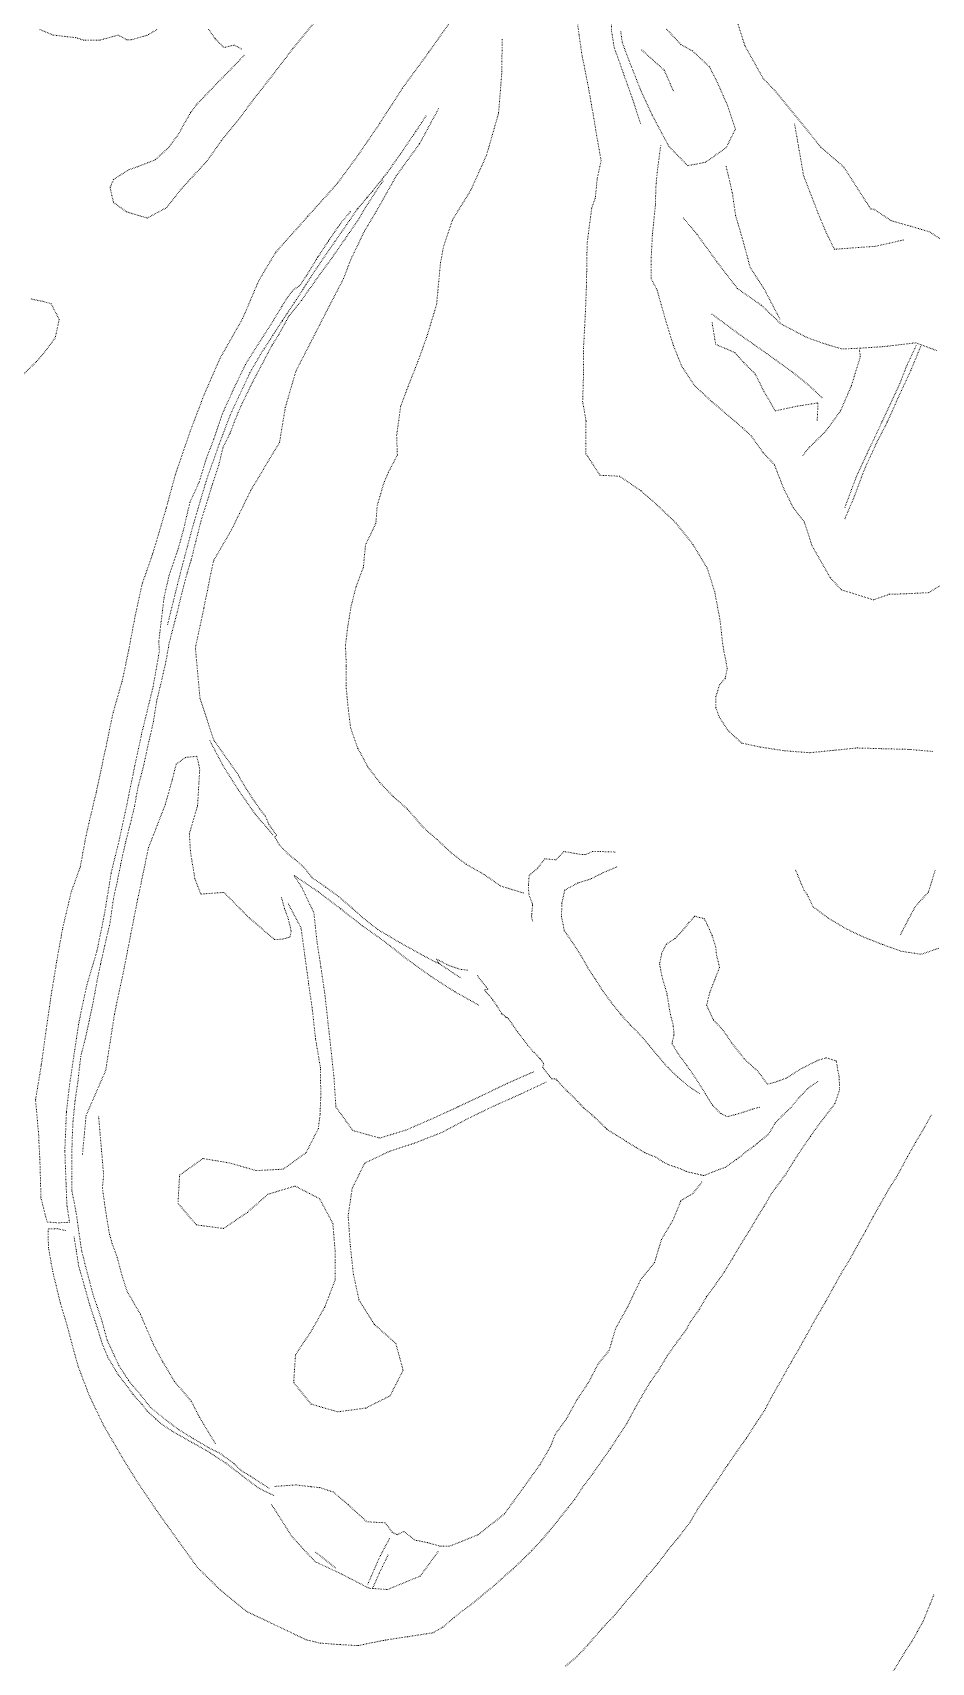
# Model space of a CAD drawing. Extents: x 682410 to 689460, y 7661803 to 7669124.
# Drawn here: x 687383 to 687582.7, y 7665543 to 7665905 of the extents above; entities that cross this region are included whole.
import ezdxf

# ---------------------------------------------------------------- set-up
doc = ezdxf.new("R2010")
doc.units = 0
doc.header["$MEASUREMENT"] = 0
doc.linetypes.add('DOT', pattern=[0.25, 0, -0.25])
doc.layers.add('02 TOE_Line', color=1, linetype='DOT', lineweight=20)

msp = doc.modelspace()

# ---------------------------------------------------------------- linework, layer by layer
at = {"layer": '02 TOE_Line'}
for points in [[(687585.11, 7665858.86, 4181.66), (687582.2, 7665860.76, 4181.94), (687578.03, 7665861.98, 4180.89), (687573.7, 7665863.22, 4180.95), (687569.88, 7665865.78, 4180.68), (687569.26, 7665865.73, 4180.58), (687563.2, 7665875.12, 4181.18), (687558.13, 7665879.53, 4180.06), (687548.2, 7665891.78, 4179.52), (687545.3, 7665894.81, 4179.42), (687541.24, 7665902.07, 4179.05), (687537.84, 7665912.77, 4178.85), (687536.97, 7665918.28, 4179.18), (687536.27, 7665930.7, 4179.16), (687536.36, 7665942.99, 4179.86), (687539.81, 7665951.58, 4179.58), (687544.26, 7665959.66, 4180.65), (687549.09, 7665971.43, 4180.68), (687556.34, 7665980.59, 4180.34), (687560.4, 7665985.3, 4181.41), (687566, 7665994.33, 4179.57), (687574.23, 7666009.12, 4181.65), (687577.5, 7666015.64, 4181.84), (687584.22, 7666022.32, 4182.23)], [(687518.08, 7665884.79, 4169.91), (687516.1, 7665890.8, 4170.72), (687512.2, 7665901.74, 4172.18), (687511.63, 7665905.24, 4172.37), (687511.57, 7665907.74, 4172.49), (687511.37, 7665910.35, 4172.57), (687510.91, 7665913.97, 4172.5), (687510.84, 7665917.77, 4172.58), (687510.54, 7665927.03, 4173.15), (687510.4, 7665930.13, 4173.07), (687510.58, 7665933.65, 4173.28), (687511.19, 7665936.91, 4173.43)], [(687477.2, 7665909.35, 4173.45), (687471.03, 7665900.61, 4172.59), (687465.15, 7665892.58, 4171.87), (687460.14, 7665884.81, 4171.08), (687455.48, 7665877.96, 4170.63), (687450.79, 7665871.55, 4170.34), (687444.12, 7665864.11, 4169.91), (687437.08, 7665856.24, 4169.37), (687433.33, 7665850, 4168.94), (687429.69, 7665841.47, 4168.51), (687424.67, 7665832.64, 4168.09), (687421.09, 7665824.41, 4167.88), (687418.06, 7665816.46, 4167.76), (687414.68, 7665806.59, 4167.72), (687412.73, 7665799.33, 4167.42), (687409.71, 7665789.19, 4167.29), (687407.42, 7665782.64, 4167.08), (687405.86, 7665775.61, 4166.77), (687404.4, 7665767.83, 4166.54), (687402.91, 7665760.88, 4166.09), (687400.95, 7665754.01, 4165.7), (687399.2, 7665745.64, 4165.37), (687397.16, 7665736.17, 4165.17), (687395.08, 7665727.4, 4165.01), (687393.63, 7665719.66, 4164.83), (687391.64, 7665714.15, 4164.6), (687389.75, 7665706.18, 4164.39), (687388.42, 7665698.85, 4164.13), (687387.17, 7665691.16, 4163.98), (687386.05, 7665683.42, 4163.94), (687384.98, 7665675.69, 4163.93), (687383.71, 7665667.93, 4163.85), (687384.38, 7665660.35, 4163.81), (687384.69, 7665653.95, 4163.73), (687384.9, 7665646.19, 4163.86), (687386.27, 7665640.81, 4163.69), (687388.7, 7665640.63, 4163.54), (687391.26, 7665640.76, 4163.37), (687390.67, 7665644.46, 4163.3), (687390.47, 7665649.51, 4163.48), (687390.21, 7665656.69, 4163.57), (687390.56, 7665665.31, 4163.65), (687391.21, 7665670.88, 4163.64), (687392.36, 7665678.74, 4163.77), (687393.34, 7665685.17, 4163.84), (687395.11, 7665693.52, 4163.99), (687397.35, 7665701.03, 4164.22), (687399.01, 7665709.19, 4164.29), (687400.51, 7665718.43, 4164.38), (687402.35, 7665725.89, 4164.63), (687404.09, 7665734.06, 4164.96), (687405.74, 7665742.16, 4165.23), (687407.23, 7665749.12, 4165.48), (687409.81, 7665759.69, 4165.76), (687411.21, 7665767.6, 4166.01), (687411.06, 7665769.62, 4167.05), (687412.25, 7665779.54, 4166.79), (687413.34, 7665784.32, 4167.44), (687415.39, 7665790.33, 4167.29), (687416.69, 7665795.07, 4167.65), (687417.97, 7665800.61, 4167.67), (687420.09, 7665805.28, 4167.87), (687421.61, 7665810.32, 4167.91), (687423.33, 7665814.76, 4167.91), (687425.23, 7665820.4, 4168.05), (687427.69, 7665825.8, 4168.15), (687430.3, 7665831.24, 4168.42), (687433.11, 7665835.73, 4168.41), (687435.6, 7665839.58, 4168.6), (687436.54, 7665841.09, 4168.41), (687438.4, 7665844.14, 4168.51), (687439.6, 7665846.12, 4168.66), (687440.94, 7665847.83, 4168.72), (687442.36, 7665848.76, 4168.71), (687443.9, 7665851.04, 4168.75), (687444.03, 7665851.26, 4168.76), (687445.12, 7665853.05, 4168.88), (687446.11, 7665854.67, 4168.98), (687446.37, 7665855.07, 4169), (687446.45, 7665855.21, 4169), (687447.6, 7665856.96, 4169.11), (687448.49, 7665858.31, 4169.2), (687448.76, 7665858.7, 4169.22), (687449.04, 7665859.13, 4169.24), (687450.19, 7665860.79, 4169.35), (687450.91, 7665861.84, 4169.41), (687451.26, 7665862.31, 4169.43), (687451.69, 7665862.91, 4169.46), (687453.04, 7665864.53, 4169.54), (687453.59, 7665865.18, 4169.57), (687453.75, 7665865.38, 4169.58)], [(687384.63, 7665905.67, 4168.19), (687387.61, 7665904.44, 4168.4), (687392.64, 7665903.85, 4168.85), (687394.4, 7665903.3, 4168.76), (687398.08, 7665903.33, 4168.95), (687402.06, 7665904.43, 4169.25), (687404.01, 7665903.39, 4169.38), (687404.97, 7665903.39, 4169.54), (687408.44, 7665904.37, 4169.53), (687410.82, 7665905.74, 4169.52)], [(687430.03, 7665899.95, 4170.88), (687428.61, 7665898.42, 4170.5), (687424.21, 7665893.94, 4170.48), (687419.45, 7665888.97, 4170.17), (687418.09, 7665887.14, 4170.13), (687416.54, 7665884.42, 4169.95), (687415.54, 7665882.57, 4169.9), (687413.27, 7665879.47, 4169.67), (687410.24, 7665876.71, 4169.62), (687406.3, 7665875.16, 4169.45), (687404.43, 7665874.53, 4169.3), (687401.01, 7665872.34, 4169.16), (687400.27, 7665870.56, 4169.01), (687401.02, 7665867.25, 4169.12), (687403.92, 7665865.17, 4168.98), (687408.51, 7665863.79, 4169.14), (687412.83, 7665866.12, 4169.43), (687416.02, 7665870.19, 4169.47), (687421.86, 7665876.56, 4170.1), (687425.02, 7665881.05, 4170.22), (687428.6, 7665885.39, 4170.4), (687432.07, 7665890.09, 4170.74), (687436.38, 7665895.57, 4171.26), (687440.85, 7665901.43, 4171.49), (687445.95, 7665907.66, 4172.11)], [(687422.12, 7665905.71, 4170.66), (687423.61, 7665903.63, 4170.62), (687425.51, 7665901.68, 4170.57), (687427.83, 7665902.21, 4170.99), (687429.59, 7665901.26, 4170.92)], [(687582.89, 7665745.33, 4184.7), (687577.71, 7665745.78, 4184.35), (687571.62, 7665745.94, 4184), (687566.22, 7665746.1, 4183.55), (687560.72, 7665745.55, 4183.38), (687555.62, 7665745.04, 4183.05), (687549.95, 7665745.49, 4182.69), (687544.46, 7665746.34, 4182.14), (687540.6, 7665747.16, 4182.01), (687537.55, 7665749.93, 4181.81), (687535.57, 7665752.93, 4181.52), (687534.8, 7665755.04, 4181.52), (687534.79, 7665757.47, 4181.47), (687535.61, 7665760.11, 4181.11), (687536.89, 7665761.57, 4181.09), (687537.32, 7665763.77, 4181.43), (687536.35, 7665768.9, 4181.56), (687535.72, 7665774.5, 4181.46), (687534.54, 7665780.78, 4181.48), (687532.87, 7665786.04, 4181.4), (687529.7, 7665791.3, 4181.35), (687525.97, 7665796.03, 4181.37), (687521.7, 7665800.12, 4181.21), (687518.13, 7665803.23, 4180.58), (687513.4, 7665806.46, 4180.66), (687509.04, 7665806.67, 4180.03), (687505.88, 7665811.57, 4179.7), (687505.96, 7665818.78, 4179.11), (687505.21, 7665823.05, 4179.54), (687505.41, 7665829.12, 4178.99), (687505.4, 7665834.9, 4178.53), (687505.8, 7665842.29, 4177.96), (687506.06, 7665848.73, 4177.48), (687506.21, 7665858.24, 4176.15), (687507.24, 7665866.11, 4175.58), (687508.01, 7665868.17, 4175.15), (687508.44, 7665872.45, 4174.89), (687509.32, 7665876.56, 4174.9), (687508.57, 7665880.7, 4174.64), (687507.83, 7665885.16, 4174.35), (687506.31, 7665893.85, 4173.81), (687505.09, 7665899.83, 4173.69), (687504.41, 7665904.52, 4173.61), (687503.84, 7665908.74, 4173.53)], [(687523.85, 7665905.77, 4175.17), (687527.03, 7665902.32, 4174.86), (687529.63, 7665900.9, 4174.52), (687533.38, 7665897.38, 4173.45), (687535.27, 7665893.62, 4172.96), (687537.49, 7665888.54, 4173.07), (687539.13, 7665883.56, 4173.51), (687537.1, 7665879.45, 4169.36), (687532.53, 7665876.19, 4168.57), (687528.55, 7665875.42, 4168.07), (687524.36, 7665879.72, 4169.04), (687520.62, 7665886.72, 4170.3), (687518.09, 7665892.24, 4171.06), (687515.76, 7665898.13, 4171.94), (687514.04, 7665902.68, 4172.2), (687513.65, 7665905.31, 4172.25)], [(687487.32, 7665903.51, 4174.2), (687487.28, 7665896.36, 4174.61), (687486.54, 7665887.1, 4175.03), (687483.88, 7665877.78, 4175.67), (687480.34, 7665869.92, 4175.96), (687476.28, 7665863.35, 4176.72), (687474.3, 7665857.41, 4177.76), (687473.61, 7665853.59, 4177.85), (687472.78, 7665844.66, 4178.28), (687470.78, 7665837.98, 4178.78), (687468.64, 7665831.95, 4179.44), (687466.44, 7665826.41, 4179.75), (687464.8, 7665821.99, 4180.01), (687463.9, 7665815.5, 4180.56), (687464.06, 7665811.14, 4180.4), (687462.03, 7665807.26, 4180.76), (687460.97, 7665804.69, 4180.67), (687459.59, 7665799.95, 4180.98), (687459.28, 7665795.96, 4181.15), (687456.98, 7665791.21, 4181.35), (687456.52, 7665786.26, 4181.51), (687454.86, 7665781.81, 4181.64), (687453.81, 7665777.67, 4181.69), (687453.08, 7665773.28, 4181.79), (687452.53, 7665768.94, 4181.79), (687452.72, 7665764.23, 4181.91), (687452.67, 7665759.71, 4181.81), (687453.14, 7665754.9, 4181.91), (687453.69, 7665750.44, 4181.86), (687455.3, 7665746.01, 4181.8), (687457.54, 7665741.85, 4181.78), (687460.18, 7665738.4, 4181.71), (687463.11, 7665735.34, 4181.58), (687466.33, 7665732.5, 4181.54), (687469.69, 7665728.56, 4181.46), (687472.88, 7665725.74, 4181.43), (687476.19, 7665722.68, 4181.42), (687479.38, 7665720.23, 4181.48), (687483.3, 7665718.02, 4181.38), (687486.98, 7665715.45, 4181.33), (687492.12, 7665713.85, 4181.27)], [(687525.36, 7665892.03, 4174.99), (687523.32, 7665896.66, 4174.82), (687518.26, 7665901.18, 4174.51)], [(687473.23, 7665888.12, 4171.29), (687468.99, 7665880.31, 4170.78), (687463.83, 7665873.18, 4170.21), (687461.45, 7665868.94, 4170.07), (687459.15, 7665864.88, 4169.87), (687456.77, 7665860.92, 4169.54), (687453.75, 7665854.67, 4169.14), (687452.11, 7665850.35, 4168.89), (687448.48, 7665843.37, 4168.6), (687445.33, 7665837.19, 4168.44), (687441.54, 7665829.82, 4168.08), (687439.17, 7665821.71, 4168.05), (687437.9, 7665813.96, 4168.02), (687435.56, 7665810.09, 4167.93), (687431.48, 7665803.25, 4167.9), (687427.21, 7665794.53, 4167.79), (687423.21, 7665787.64, 4167.55), (687421.07, 7665777.12, 4167.12), (687419.21, 7665768.29, 4166.85), (687420.22, 7665757.16, 4166.57), (687423.28, 7665747.86, 4166.33), (687428.76, 7665740.08, 4166.57), (687428.99, 7665739.55, 4166.63), (687430.38, 7665737.21, 4166.82), (687431.78, 7665735.04, 4166.97), (687433.54, 7665732.49, 4167.03), (687434.77, 7665730.89, 4167.07), (687435.54, 7665729.12, 4167.19), (687437.19, 7665726.73, 4167.28), (687436.84, 7665726.35, 4166.8), (687437.83, 7665724.61, 4166.89), (687439.75, 7665722.58, 4166.97), (687441.35, 7665721.31, 4166.98), (687443.26, 7665719.65, 4167.21), (687445.16, 7665717.26, 4167.54), (687448.17, 7665715.18, 4168.01), (687451.06, 7665713.07, 4168.42), (687453.99, 7665710.54, 4168.71), (687456.62, 7665708.19, 4168.91), (687459.73, 7665705.77, 4169.18), (687464.58, 7665702.88, 4169.6), (687468.52, 7665700.71, 4169.84), (687470.94, 7665699.37, 4169.94), (687473.39, 7665698.14, 4170.04), (687472.75, 7665699.21, 4170.5), (687475.34, 7665697.86, 4170.67), (687477.9, 7665696.96, 4170.89), (687479.77, 7665696.73, 4171.18)], [(687470.44, 7665886.49, 4170.82), (687470.43, 7665886.48, 4170.81), (687469.42, 7665884.94, 4170.62), (687469.23, 7665884.64, 4170.58), (687468.15, 7665883.03, 4170.39), (687467.61, 7665882.24, 4170.3), (687466.63, 7665880.78, 4170.14), (687465.9, 7665879.7, 4170.02), (687465.23, 7665878.71, 4169.91), (687464.71, 7665878, 4169.85), (687463.76, 7665876.66, 4169.74), (687463.32, 7665876.04, 4169.69), (687463.08, 7665875.7, 4169.66), (687462.32, 7665874.55, 4169.53), (687461.78, 7665873.84, 4169.5), (687460.99, 7665872.86, 4169.45), (687460.74, 7665872.54, 4169.43), (687460.53, 7665872.28, 4169.42), (687459.22, 7665870.64, 4169.33), (687458.52, 7665869.73, 4169.27), (687458.13, 7665869.26, 4169.24), (687457.34, 7665868.36, 4169.19), (687457.21, 7665868.21, 4169.18), (687455.28, 7665865.89, 4169.01), (687455.22, 7665865.82, 4169.01), (687455.04, 7665865.6, 4169), (687452.82, 7665862.36, 4168.79), (687450.2, 7665858.59, 4168.56), (687447.59, 7665854.81, 4168.32), (687444.82, 7665850.7, 4168.07), (687443.8, 7665849.08, 4168), (687443.3, 7665848.28, 4167.96), (687443.02, 7665847.86, 4167.95), (687442.27, 7665846.66, 4167.9), (687441.63, 7665845.68, 4167.86), (687441.15, 7665844.98, 4167.84), (687440.74, 7665844.39, 4167.83), (687439.58, 7665842.63, 4167.77), (687439.19, 7665842.04, 4167.75), (687438.53, 7665841.02, 4167.71), (687438.44, 7665840.88, 4167.7), (687436.96, 7665838.63, 4167.62), (687436.67, 7665838.19, 4167.61), (687436.37, 7665837.7, 4167.59), (687435.86, 7665836.91, 4167.56), (687434.45, 7665834.73, 4167.47), (687433.85, 7665833.84, 4167.43), (687431.3, 7665829.43, 4167.29), (687429.1, 7665824.69, 4167.18), (687426.9, 7665819.95, 4167.07), (687425.69, 7665816.75, 4166.97), (687424.48, 7665813.55, 4166.86), (687423.08, 7665809.61, 4166.81), (687421.69, 7665805.66, 4166.76), (687420.19, 7665800.63, 4166.68), (687418.7, 7665795.59, 4166.6), (687417.26, 7665790.21, 4166.46), (687415.83, 7665784.83, 4166.33), (687414.4, 7665779.05, 4166.12), (687412.97, 7665773.28, 4165.91)], [(687576.48, 7665858.94, 4177.95), (687570.36, 7665857.53, 4177.89), (687561.12, 7665856.86, 4177.96), (687559.16, 7665860.88, 4177.86), (687557.41, 7665865.1, 4177.7), (687554.28, 7665873.23, 4177.69), (687552.24, 7665884.94, 4177.58)], [(687586.97, 7665783.58, 4166.99), (687582.07, 7665780.59, 4167.35), (687576.21, 7665780.31, 4167.26), (687573.3, 7665780.22, 4167.3), (687569.81, 7665779, 4167.8), (687562.69, 7665781.22, 4167.74), (687560.16, 7665783.97, 4167.27), (687556.17, 7665790.98, 4167.52), (687554.45, 7665796.27, 4167.29), (687551.98, 7665799.47, 4167.76), (687549.79, 7665803.89, 4167.5), (687547.79, 7665809.03, 4167.86), (687545.32, 7665811.68, 4167.94), (687542.61, 7665815.45, 4167.71), (687540.69, 7665817.23, 4167.87), (687533.86, 7665823.07, 4167.96), (687530.09, 7665826.54, 4168.03), (687527.22, 7665830.88, 4168.22), (687525.37, 7665835.48, 4168.51), (687523.71, 7665840.84, 4169.02), (687521.75, 7665847.8, 4169.85), (687520.44, 7665850.27, 4170.81), (687520.41, 7665854.28, 4170.62), (687520.69, 7665859.96, 4170.24), (687521.38, 7665866.7, 4169.98), (687521.47, 7665870.72, 4170.24), (687521.85, 7665874.61, 4170.84), (687522.56, 7665879.94, 4170)], [(687537.08, 7665875.3, 4168.68), (687538.49, 7665869.26, 4168.56), (687539.2, 7665864.28, 4168.54), (687540.97, 7665858.24, 4168.41), (687542.39, 7665852.91, 4168.43), (687545.58, 7665847.93, 4168.54), (687549.12, 7665841.18, 4167.87)], [(687435.59, 7665581.66, 4161.18), (687431.42, 7665584.38, 4161.38), (687429.39, 7665585.59, 4161.47), (687427.75, 7665587.18, 4161.69), (687424.61, 7665589.47, 4161.78), (687422.19, 7665590.65, 4161.95), (687418.72, 7665592.72, 4162.17), (687415.56, 7665594.65, 4162.24), (687412.46, 7665596.99, 4162.28), (687409.24, 7665599.64, 4162.05), (687406.9, 7665602.57, 4162.41), (687404.34, 7665605.65, 4162.44), (687402.21, 7665608.95, 4162.49), (687401.13, 7665611.25, 4162.53), (687399.58, 7665614.65, 4162.54), (687398.28, 7665619.47, 4162.53), (687396.58, 7665624.35, 4162.64), (687395.19, 7665629.52, 4162.73), (687393.95, 7665634.41, 4162.77), (687393.42, 7665637.87, 4162.79), (687392.75, 7665642.76, 4162.77), (687391.79, 7665647.71, 4162.66), (687391.75, 7665651.67, 4162.75), (687391.78, 7665655.79, 4162.86), (687391.81, 7665658.55, 4163.02), (687392.03, 7665663.32, 4163.1), (687392.48, 7665667.75, 4163.12), (687393.1, 7665671.92, 4163.19), (687393.74, 7665677.58, 4163.27), (687394.74, 7665681.49, 4163.33), (687395.65, 7665685.62, 4163.38), (687396.46, 7665689.44, 4163.49), (687397.4, 7665694.52, 4163.59), (687398.15, 7665698.18, 4163.77), (687399.07, 7665702.18, 4163.75), (687400.24, 7665707.23, 4163.92), (687401.01, 7665712.63, 4164.06), (687401.79, 7665716.09, 4164.15), (687402.58, 7665720.04, 4164.2), (687403.73, 7665725.3, 4164.28), (687404.75, 7665729.25, 4164.33), (687405.7, 7665733.19, 4164.36), (687406.44, 7665737.34, 4164.49), (687407.84, 7665742.69, 4164.78), (687408.96, 7665747.94, 4164.85), (687409.81, 7665751.57, 4165.1), (687410.65, 7665756.75, 4165.3), (687411.66, 7665760.87, 4165.54), (687412.58, 7665764.91, 4165.61), (687413.39, 7665769.43, 4165.66), (687414.43, 7665773.45, 4165.71), (687415.19, 7665776.33, 4165.87), (687416.19, 7665780.48, 4166.02), (687417.39, 7665784.98, 4166.23), (687418.26, 7665787.84, 4166.47), (687419.36, 7665792.21, 4166.53), (687420.47, 7665796.62, 4166.72), (687421.75, 7665800.63, 4166.68), (687423.02, 7665804.79, 4166.71), (687424.35, 7665808.78, 4166.88), (687425.33, 7665812.8, 4166.89), (687426.91, 7665816.04, 4166.97), (687428.15, 7665819.28, 4167.03), (687429.54, 7665822.53, 4167.09), (687431.81, 7665827.17, 4167.23), (687434.25, 7665831.78, 4167.44), (687436.28, 7665835.66, 4167.62), (687437.74, 7665837.92, 4167.73), (687440.02, 7665842.11, 4167.84), (687442.78, 7665845.51, 4167.95), (687444.35, 7665847.76, 4168.02), (687446.94, 7665851.41, 4168.3), (687449.59, 7665855.02, 4168.54), (687452.81, 7665859.68, 4168.84), (687455.33, 7665863.33, 4169.01), (687457.18, 7665866.46, 4169.15), (687459.09, 7665869.39, 4169.29), (687460.95, 7665872.17, 4169.43)], [(687527.57, 7665863.81, 4167.28), (687530.65, 7665860.12, 4167.01), (687535.03, 7665854.08, 4166.58), (687539.59, 7665848.14, 4166.34), (687544.97, 7665844.37, 4166.25), (687549.22, 7665840.32, 4166.4), (687555.08, 7665837.23, 4166.13), (687558.69, 7665835.96, 4167.67), (687562.77, 7665834.71, 4167.7), (687566.86, 7665834.89, 4167.55), (687572.17, 7665835.25, 4167.47), (687579.17, 7665836.08, 4167.49), (687583.96, 7665834.33, 4168.2)], [(687382.72, 7665845.82, 4167.98), (687385.39, 7665845.26, 4167.95), (687387.14, 7665844.77, 4168.02), (687388.96, 7665841.29, 4167.71), (687388.07, 7665837.16, 4167.59), (687385.55, 7665833.82, 4167.44), (687383.93, 7665831.93, 4167.48), (687379.47, 7665827.6, 4167.09)], [(687558.43, 7665823.86, 4166.17), (687555.4, 7665826.7, 4166.3), (687551.86, 7665829.54, 4166.3), (687546.14, 7665833.68, 4166.39), (687540.2, 7665837.83, 4166.22), (687533.72, 7665842.61, 4166.33)], [(687557.3, 7665818.72, 4167.04), (687557.48, 7665822.73, 4165.52), (687552.89, 7665822.01, 4167.07), (687547.99, 7665820.98, 4166.25), (687545.46, 7665825.31, 4165.65), (687543.56, 7665829.15, 4166.13), (687540.99, 7665831.69, 4165.42), (687539.01, 7665833.92, 4165.86), (687534.77, 7665835.73, 4165.94), (687533.93, 7665840.77, 4166.11)], [(687566.69, 7665834.5, 4165.17), (687566.87, 7665833, 4165.55), (687564.88, 7665826.5, 4165.69), (687562.5, 7665821, 4165.73), (687559.25, 7665816.5, 4166.38), (687555.69, 7665813, 4166.55), (687554.06, 7665811, 4166.19)], [(687579.31, 7665835.5, 4164.5), (687577.19, 7665831, 4164.44), (687575.44, 7665826.5, 4164.31), (687571.69, 7665818.5, 4164.18), (687568.38, 7665811.5, 4164.22), (687566.06, 7665806.5, 4164.24), (687563.44, 7665799.5, 4164.04)], [(687563.44, 7665797, 4163.7), (687565.38, 7665801.5, 4164.25), (687567.81, 7665808, 4164.31), (687570.56, 7665814, 4164.23), (687572.88, 7665818.5, 4164.2), (687575.56, 7665824.5, 4164.3), (687578.12, 7665830, 4164.39), (687580.38, 7665835.5, 4164.51)], [(687422.38, 7665747.76, 4166.29), (687425.49, 7665741.9, 4166.33), (687428.79, 7665736.71, 4166.57), (687432.47, 7665731.41, 4166.7), (687436.58, 7665726.65, 4166.78)], [(687438.33, 7665712.87, 4167.13), (687439.03, 7665710.34, 4167.34), (687439.89, 7665708, 4167.42), (687440.49, 7665705.37, 4167.71), (687440.19, 7665704.11, 4167.61), (687438.57, 7665703.63, 4167.87), (687436.79, 7665703.55, 4167.85), (687431.13, 7665708.39, 4167.21), (687425.55, 7665714.01, 4167.21), (687420.41, 7665713.65, 4167.48), (687419.09, 7665717.05, 4167.15), (687418.12, 7665722.92, 4167.05), (687417.85, 7665727.09, 4167.11), (687418.37, 7665728.76, 4167.07), (687419.7, 7665733.34, 4166.89), (687420.17, 7665741.41, 4166.42), (687419.53, 7665744.24, 4166.48), (687417, 7665744, 4166.52), (687414.94, 7665742.5, 4166.29), (687414.06, 7665739, 4166.3), (687412.5, 7665733.5, 4166.01), (687408.81, 7665724, 4165.63), (687406.38, 7665712.5, 4165.16), (687403.44, 7665697.5, 4164.83), (687401.23, 7665686.96, 4164.47), (687399.3, 7665674.52, 4164.5), (687394.94, 7665664.5, 4164.29), (687394.11, 7665655.73, 4163.84)], [(687512.41, 7665722.98, 4181.39), (687509.2, 7665723.09, 4181.45), (687507.44, 7665723.12, 4181.34), (687505.94, 7665722.41, 4181.56), (687504.53, 7665722.48, 4181.41), (687502.49, 7665722.87, 4181.34), (687501.03, 7665723.08, 4181.31), (687499.3, 7665721.25, 4181.39), (687496.82, 7665721.47, 4181.31), (687495.16, 7665719.34, 4181.44), (687493.36, 7665717.85, 4181.3), (687493.15, 7665715.54, 4181.27), (687493.28, 7665713.54, 4181.28), (687494.11, 7665711.33, 4181.47), (687494.1, 7665711.16, 4181.49), (687494.06, 7665710.81, 4181.51), (687493.91, 7665709.24, 4181.61), (687493.85, 7665708.67, 4181.64), (687493.91, 7665708.42, 4181.65), (687494.18, 7665707.46, 4181.71)], [(687482.18, 7665688.96, 4170.53), (687476.83, 7665691.95, 4170.34), (687471.31, 7665695.51, 4170.07), (687466.15, 7665699.23, 4169.76), (687461.21, 7665703.12, 4169.38), (687456.26, 7665706.62, 4168.92), (687451.46, 7665710.37, 4168.56), (687446.54, 7665714.13, 4167.96), (687441.13, 7665717.79, 4167.16), (687442.82, 7665715.18, 4167.3), (687445.51, 7665709.49, 4167.76), (687446.15, 7665703.48, 4168.58), (687447.08, 7665697.46, 4168.86), (687447.98, 7665691.22, 4169.11), (687448.64, 7665685.23, 4169.36), (687449.34, 7665678.98, 4169.6), (687449.99, 7665672.74, 4169.7), (687450.41, 7665666.37, 4169.72), (687454.16, 7665661.14, 4169.92), (687460.14, 7665659.46, 4170.24), (687465.93, 7665661.21, 4170.57), (687471.7, 7665663.72, 4170.58), (687477.56, 7665666.39, 4170.72), (687482.98, 7665668.95, 4170.91), (687488.51, 7665671.62, 4170.99), (687494.43, 7665674.22, 4171.1)], [(687512.82, 7665719.69, 4182.28), (687509.73, 7665718.38, 4182.39), (687506.94, 7665716.98, 4182.44), (687504.09, 7665716.09, 4182.65), (687501.24, 7665714.52, 4182.57), (687500.58, 7665711.59, 4182.58), (687500.53, 7665708.65, 4182.72), (687501.13, 7665705.51, 4182.7), (687503.08, 7665702.75, 4182.58), (687504.87, 7665699.95, 4182.67), (687506.37, 7665697.29, 4182.68), (687508.11, 7665694.6, 4182.67), (687509.79, 7665691.98, 4182.6), (687511.65, 7665689.49, 4182.62), (687513.67, 7665686.93, 4182.51), (687515.83, 7665684.55, 4182.56), (687517.95, 7665682.42, 4182.55), (687520.07, 7665679.93, 4182.46), (687522.04, 7665677.55, 4182.2), (687524.18, 7665675.09, 4182.12), (687526.36, 7665672.96, 4181.99), (687528.77, 7665670.93, 4181.77), (687531.31, 7665669.25, 4181.65)], [(687584.26, 7665701.6, 4182.43), (687580.34, 7665700.27, 4181.98), (687575.91, 7665700.96, 4181.81), (687571.86, 7665702.42, 4181.72), (687567.63, 7665704.09, 4181.65), (687563.51, 7665706.05, 4181.61), (687559.67, 7665708.38, 4181.58), (687556.37, 7665710.85, 4181.74), (687555.1, 7665713.54, 4182.02), (687554.42, 7665714.39, 4182.02), (687552.5, 7665718.98, 4182.31)], [(687583.51, 7665718.91, 4183.54), (687582.01, 7665714.07, 4183.38), (687579.16, 7665710.99, 4183), (687577.46, 7665707.84, 4182.92), (687575.72, 7665704.49, 4182.74)], [(687497.13, 7665671.89, 4170.95), (687491.31, 7665669.16, 4171), (687485.32, 7665666.5, 4170.93), (687479.61, 7665663.72, 4170.91), (687474.06, 7665660.76, 4170.72), (687468.25, 7665658.46, 4170.65), (687462.34, 7665656.52, 4170.4), (687456.81, 7665653.89, 4170.25), (687454.03, 7665648.28, 4169.96), (687453.13, 7665642.2, 4170.35), (687453.58, 7665635.76, 4170.33), (687454.26, 7665629.55, 4170.49), (687455.53, 7665623.5, 4170.7), (687458.95, 7665618.05, 4170.91), (687463.7, 7665613.88, 4170.99), (687465.34, 7665607.89, 4171.04), (687462.44, 7665602.2, 4170.97), (687457.04, 7665599.49, 4171.02), (687450.85, 7665598.65, 4170.91), (687444.89, 7665600.36, 4170.95), (687441.03, 7665605.2, 4170.96), (687441.43, 7665611.32, 4170.83), (687444.94, 7665616.59, 4170.8), (687447.97, 7665621.97, 4170.65), (687450.23, 7665627.93, 4170.58), (687450.25, 7665634.16, 4170.32), (687449.74, 7665640.47, 4170.22), (687446.77, 7665646, 4169.93), (687441.33, 7665648.79, 4169.92), (687435.29, 7665646.96, 4169.99), (687430.76, 7665642.96, 4169.9), (687425.48, 7665639.37, 4169.86), (687419.43, 7665640.17, 4169.94), (687415.35, 7665644.93, 4169.99), (687415.69, 7665651.2, 4170.03), (687420.88, 7665654.91, 4170.02), (687426.81, 7665653.92, 4170), (687432.71, 7665652.23, 4169.89), (687438.73, 7665652.55, 4169.92), (687443.77, 7665656.2, 4169.83), (687446.52, 7665661.59, 4169.69), (687446.91, 7665664.91, 4169.76), (687447.06, 7665669.03, 4169.73), (687446.96, 7665675.15, 4169.72), (687445.88, 7665681.57, 4169.48), (687445.22, 7665687.7, 4169.24), (687444.35, 7665693.75, 4169.02), (687443.52, 7665699.9, 4168.68), (687442.68, 7665706.09, 4168.1), (687439.71, 7665711.73, 4167.25)], [(687544.49, 7665666.3, 4182.43), (687542.91, 7665665.87, 4182.48), (687540.89, 7665665.19, 4182.49), (687538.64, 7665664.53, 4182.35), (687537.3, 7665664.23, 4181.91), (687535.82, 7665664.94, 4181.79), (687534.03, 7665666.79, 4181.67), (687532.45, 7665669.32, 4181.53), (687530.57, 7665672.33, 4181.45), (687528.28, 7665675.68, 4181.67), (687526.41, 7665678.19, 4181.85), (687525.04, 7665680.48, 4181.82), (687525.51, 7665682.44, 4181.87), (687525.32, 7665684.48, 4181.89), (687524.56, 7665687.62, 4181.97), (687523.92, 7665691.63, 4182.05), (687522.97, 7665694.83, 4182.05), (687522.3, 7665698.05, 4182.11), (687522.76, 7665700.49, 4182.1), (687522.77, 7665700.52, 4182.09), (687523.82, 7665702.55, 4182.06), (687525.75, 7665703.8, 4182.01), (687527.49, 7665705.62, 4181.97), (687528.82, 7665707.33, 4181.88), (687530.09, 7665708.73, 4181.84), (687532.22, 7665708.17, 4181.84), (687532.93, 7665706.78, 4181.93), (687534, 7665704.37, 4181.63), (687534.79, 7665701.77, 4181.17), (687534.95, 7665700.08, 4180.77), (687535.62, 7665697.38, 4180.57), (687534.54, 7665694.58, 4180.35), (687533.45, 7665691.8, 4180.14), (687532.74, 7665688.95, 4180.39), (687534.31, 7665685.63, 4180.25), (687536.44, 7665683.37, 4180.08), (687538.36, 7665680.51, 4180.02), (687541.12, 7665677.04, 4180.04), (687544.23, 7665674.17, 4180.17), (687546.23, 7665671.43, 4180.1), (687547.86, 7665671.83, 4180.05), (687550.38, 7665672.75, 4180.01), (687553.7, 7665674.84, 4180.17), (687557.48, 7665676.73, 4180.15), (687559.37, 7665677.27, 4180.46), (687561.56, 7665676.58, 4179.99), (687561.82, 7665674.85, 4179.89), (687562.17, 7665673.22, 4179.29), (687562.28, 7665670.16, 4178.87), (687561.24, 7665667.12, 4178.31), (687559.18, 7665664.41, 4178.02), (687557.7, 7665662.55, 4177.64), (687555.81, 7665659.83, 4177.29), (687553.99, 7665657.2, 4177.01), (687552.15, 7665654.43, 4176.68), (687550.38, 7665651.53, 4176.21), (687549.04, 7665649.71, 4176.07), (687547.16, 7665647.14, 4175.75), (687545.53, 7665644.32, 4175.32), (687543.73, 7665641.41, 4174.95), (687541.99, 7665638.46, 4174.55), (687540.15, 7665635.52, 4174.36), (687538.39, 7665632.57, 4173.98), (687536.65, 7665629.66, 4173.77), (687534.67, 7665626.86, 4173.46), (687532.72, 7665624.19, 4173.12), (687531.05, 7665621.31, 4172.7), (687529.23, 7665618.79, 4172.56), (687528.1, 7665616.73, 4172.03), (687526.06, 7665614, 4171.89), (687524.01, 7665611.11, 4171.54), (687522.16, 7665608, 4171.09), (687520.18, 7665605.21, 4170.83), (687518.42, 7665602.24, 4170.55), (687516.71, 7665599.23, 4170.29), (687515.06, 7665596.1, 4170.01), (687513.18, 7665593.22, 4169.66), (687511.32, 7665590.42, 4169.37), (687509.36, 7665587.62, 4169), (687507.37, 7665584.79, 4168.58), (687505.27, 7665581.98, 4168.34), (687503.44, 7665579.22, 4167.91), (687501.97, 7665577.39, 4167.57), (687500.05, 7665574.93, 4167.46), (687497.76, 7665572.15, 4167.03), (687496.16, 7665570.24, 4166.71), (687493.83, 7665567.76, 4166.49), (687492.14, 7665566.06, 4166.3), (687489.76, 7665563.8, 4166.07), (687487.19, 7665561.57, 4165.72), (687485.46, 7665559.96, 4165.5), (687483.05, 7665558.02, 4165.21), (687480.38, 7665555.8, 4164.83), (687478.45, 7665554.41, 4164.6), (687476.68, 7665552.95, 4164.23), (687474.16, 7665550.83, 4164.1), (687471.96, 7665549.58, 4163.73), (687466.35, 7665548.71, 4163.35), (687461.38, 7665547.97, 4163.01), (687455.32, 7665546.72, 4162.69), (687451.24, 7665546.96, 4162.61), (687446.91, 7665547.27, 4162.67), (687443.82, 7665548.03, 4162.48), (687430.58, 7665554.31, 4162.53), (687424.67, 7665559.15, 4162.94), (687419.67, 7665564.07, 4163.08), (687415.5, 7665569.88, 4163.24), (687411.42, 7665575.54, 4163.33), (687406.49, 7665582.8, 4163.58), (687403.2, 7665588.12, 4163.52), (687398.84, 7665595.59, 4163.72), (687395.65, 7665602.22, 4163.86), (687393.2, 7665608.63, 4163.91), (687392.09, 7665612.64, 4163.92), (687390.75, 7665617.7, 4163.96), (687389.19, 7665622.91, 4163.93), (687387.51, 7665629.82, 4163.79), (687386.57, 7665635.15, 4163.77), (687386.47, 7665639.29, 4163.7), (687388.57, 7665639.34, 4163.72), (687390.58, 7665638.84, 4163.47)], [(687473.56, 7665698.05, 4170.01), (687478.25, 7665694.95, 4170.26)], [(687481.84, 7665695.57, 4171.01), (687482.26, 7665694.96, 4170.81), (687483.83, 7665692.94, 4170.82), (687484.1, 7665692.59, 4170.83), (687484.12, 7665692.57, 4170.83), (687484.13, 7665692.55, 4170.82), (687484.09, 7665692.53, 4170.79), (687483.41, 7665692.35, 4170.32), (687483.62, 7665692.09, 4170.33), (687483.79, 7665691.89, 4170.34), (687484.98, 7665690.53, 4170.42), (687485.29, 7665690.07, 4170.44), (687486.17, 7665688.82, 4170.53), (687486.19, 7665688.78, 4170.53), (687487.24, 7665687.1, 4170.61), (687487.29, 7665687.02, 4170.61), (687487.48, 7665686.87, 4170.68), (687488.17, 7665686.3, 4170.93), (687488.22, 7665686.27, 4170.94), (687488.45, 7665686.22, 4171.07), (687488.72, 7665685.97, 4171.13), (687489.49, 7665684.86, 4171.15), (687490.69, 7665683.12, 4171.19), (687490.75, 7665683.04, 4171.2), (687492.08, 7665681.31, 4171.28), (687493, 7665680.11, 4171.34), (687494.11, 7665678.77, 4171.41), (687494.47, 7665678.43, 4171.48), (687494.98, 7665677.97, 4171.58), (687495.72, 7665677.11, 4171.64), (687495.83, 7665676.95, 4171.64), (687496.25, 7665676.43, 4171.62), (687496.56, 7665675.95, 4171.57), (687496.47, 7665675.64, 4171.37), (687496.34, 7665675.17, 4171.08), (687496.7, 7665674.7, 4171.05), (687497.83, 7665673.24, 4170.98), (687497.85, 7665673.22, 4170.98), (687498.34, 7665672.62, 4170.96), (687498.57, 7665672.61, 4171.09), (687499.27, 7665672.6, 4171.46), (687499.43, 7665672.4, 4171.46), (687499.55, 7665672.25, 4171.45), (687500.98, 7665670.67, 4171.47), (687501.85, 7665669.81, 4171.49), (687503.31, 7665668.39, 4171.51), (687504.13, 7665667.54, 4171.52), (687504.76, 7665666.86, 4171.52), (687504.79, 7665666.83, 4171.52), (687505.42, 7665666.19, 4171.54), (687505.59, 7665666.02, 4171.55), (687507.24, 7665664.62, 4171.64), (687507.92, 7665664.04, 4171.68), (687509.65, 7665662.37, 4171.78), (687509.9, 7665662.12, 4171.79), (687510.2, 7665661.81, 4171.8), (687510.51, 7665661.49, 4171.8), (687510.65, 7665661.37, 4171.82), (687512.69, 7665660.1, 4172.11), (687514.49, 7665658.98, 4172.35), (687514.91, 7665658.66, 4172.38), (687517.09, 7665657.37, 4172.51), (687519.05, 7665656.21, 4172.64), (687519.44, 7665656.02, 4172.66), (687521.42, 7665655.23, 4172.9), (687521.48, 7665655.21, 4172.91), (687523.04, 7665654.18, 4172.85), (687524.17, 7665653.56, 4172.81), (687525.51, 7665653.12, 4172.95), (687526.86, 7665652.67, 4173.09), (687528.26, 7665652.02, 4173.12), (687530.27, 7665651.55, 4173.14), (687531.35, 7665651.31, 4173.16), (687531.59, 7665651.26, 4173.16), (687532.1, 7665651.11, 4173.14), (687535.44, 7665652.44, 4174.66), (687536.87, 7665652.95, 4175.27), (687537.79, 7665653.59, 4175.59), (687539.36, 7665654.71, 4176.15), (687540.11, 7665655.26, 4176.43), (687540.4, 7665655.47, 4176.54), (687541.48, 7665656.4, 4177.04), (687543.12, 7665657.56, 4177.62), (687543.25, 7665657.66, 4177.67), (687543.95, 7665658.23, 4177.91), (687544.66, 7665658.82, 4178.16), (687545.15, 7665659.22, 4178.33), (687546.23, 7665660.1, 4178.7), (687546.5, 7665660.32, 4178.79), (687548, 7665662.82, 4179.51), (687549.44, 7665664.31, 4179.61), (687551.49, 7665666.27, 4180.11), (687553.22, 7665668.38, 4180.2), (687555.34, 7665670.59, 4180.42), (687557.57, 7665672.11, 4180.65)], [(687423.64, 7665591.59, 4163.87), (687420.12, 7665597.44, 4164.58), (687418.28, 7665601.03, 4165.59), (687414.56, 7665605.39, 4164.99), (687411.97, 7665609.74, 4164.54), (687409.93, 7665613.52, 4164.26), (687408.28, 7665617.3, 4164.35), (687406.99, 7665620.32, 4164.42), (687404.03, 7665625.42, 4164.61), (687402.93, 7665628.82, 4165.13), (687401.84, 7665632.96, 4165.35), (687400.73, 7665635.98, 4165.37), (687400.12, 7665638.11, 4165.35), (687399.26, 7665643.29, 4165.35), (687398.54, 7665648.47, 4165.35), (687398.83, 7665651.2, 4165.35), (687397.69, 7665664.5, 4165.15)], [(687501.41, 7665542.14, 4165.21), (687504.03, 7665544.41, 4165.42), (687506.37, 7665546.87, 4165.78), (687509.48, 7665550.53, 4166.16), (687511.96, 7665553.12, 4166.48), (687514.23, 7665555.81, 4166.82), (687517.18, 7665559.27, 4167.12), (687519.5, 7665562.15, 4167.55), (687521.83, 7665564.86, 4167.78), (687524.07, 7665567.83, 4168.16), (687526.36, 7665570.57, 4168.36), (687529.08, 7665574.16, 4168.77), (687530.83, 7665577.16, 4169.13), (687532.78, 7665579.95, 4169.34), (687534.86, 7665582.96, 4169.68), (687537.45, 7665586.9, 4170.15), (687539.49, 7665589.87, 4170.6), (687541.62, 7665592.88, 4170.93), (687543.66, 7665596.03, 4171.15), (687545.64, 7665599.03, 4171.55), (687547.39, 7665602.36, 4171.81), (687549.83, 7665606.65, 4172.34), (687551.59, 7665609.78, 4172.68), (687553.47, 7665613.02, 4172.91), (687555.12, 7665616.03, 4173.17), (687557.33, 7665619.97, 4173.57), (687559.14, 7665623.06, 4174.04), (687560.85, 7665626.17, 4174.47), (687562.61, 7665629.35, 4174.83), (687564.47, 7665632.36, 4175.27), (687566.24, 7665635.6, 4175.77), (687568.06, 7665638.83, 4176.22), (687569.76, 7665642.04, 4176.54), (687571.47, 7665645.03, 4176.8), (687573.25, 7665648.21, 4177.09), (687575.17, 7665651.22, 4177.45), (687577.38, 7665655.37, 4177.95), (687579.13, 7665658.45, 4178.4), (687581.06, 7665661.71, 4178.77), (687582.77, 7665664.8, 4179.32)], [(687436.88, 7665582.09, 4162.37), (687441.58, 7665582.42, 4162.97), (687444.95, 7665582.01, 4163.24), (687446.82, 7665581.81, 4163.18), (687449.82, 7665580.85, 4162.61), (687453.17, 7665578.01, 4161.3), (687457.27, 7665574.23, 4159.87), (687461.4, 7665574, 4160.31), (687462.88, 7665571.93, 4159.22), (687464, 7665571.36, 4159.19), (687465.51, 7665572.09, 4160.11), (687467.93, 7665570.18, 4160.62), (687470.74, 7665569.6, 4160.66), (687473.55, 7665568.82, 4160.74), (687475.61, 7665568.79, 4161.92), (687482.01, 7665571.35, 4165.27), (687487.86, 7665576, 4166.43), (687492.04, 7665581.79, 4167.47), (687495.77, 7665586.99, 4168.74), (687498.1, 7665591, 4169.19), (687499.1, 7665593.61, 4169.49), (687501.6, 7665597.08, 4169.73), (687503.96, 7665601.35, 4169.98), (687506.46, 7665605.09, 4170.64), (687508.62, 7665609.2, 4170.85), (687511.06, 7665612.22, 4171.64), (687512.56, 7665617.22, 4171.74), (687515.26, 7665622.06, 4171.3), (687518.03, 7665627.88, 4171.17), (687521.18, 7665631.83, 4172), (687522.71, 7665636.88, 4171.75), (687525.37, 7665641.42, 4171.55), (687527.02, 7665645.55, 4171.56), (687529.72, 7665647.15, 4172.92), (687531.72, 7665649.74, 4173.21)], [(687392.26, 7665637.52, 4162.7), (687392.77, 7665634.29, 4162.68), (687393.27, 7665631.06, 4162.66), (687394.32, 7665627.44, 4162.66), (687395.76, 7665622.3, 4162.53), (687397.52, 7665616.95, 4162.48), (687398.5, 7665613.79, 4162.52), (687399.81, 7665610.65, 4162.51), (687402.11, 7665606.82, 4162.51), (687403.84, 7665604.59, 4162.36), (687405.37, 7665602.5, 4162.47), (687407.36, 7665600.28, 4162.32), (687408.53, 7665598.81, 4162.25), (687410.43, 7665597.05, 4162.32), (687411.77, 7665595.88, 4162.41), (687414.03, 7665594.35, 4162.42), (687418.35, 7665591.91, 4162.15), (687421.64, 7665590.07, 4162.05), (687425.93, 7665587.29, 4162.01), (687429.73, 7665584.36, 4161.62), (687433.08, 7665581.84, 4161.47), (687434.93, 7665580.85, 4161.27), (687436.68, 7665580.05, 4161.46)], [(687436.12, 7665578.04, 4161.36), (687440.62, 7665570.97, 4160.65), (687445.81, 7665565.34, 4160.05), (687451.58, 7665562.67, 4159.77), (687457.75, 7665559.47, 4159.63), (687461.89, 7665559.19, 4160.19), (687469.14, 7665562.17, 4161.08), (687473.17, 7665567.68, 4160.73)], [(687462.31, 7665570.5, 4159.19), (687460.19, 7665566.5, 4159.01), (687459.06, 7665564, 4158.9), (687457.51, 7665560.41, 4158.86)], [(687445.88, 7665567.5, 4159.42), (687450.31, 7665564, 4158.55)], [(687458.56, 7665559.5, 4158.79), (687460.13, 7665563, 4158.75), (687462.06, 7665567, 4159.11)], [(687583.19, 7665558, 4201), (687582.38, 7665555.93, 4201), (687581.59, 7665554.02, 4201.01), (687580.79, 7665552.04, 4201.04), (687579.57, 7665549.86, 4201), (687578.35, 7665547.68, 4200.97), (687576.95, 7665545.55, 4200.93), (687575.53, 7665543.23, 4200.87), (687574.17, 7665540.99, 4200.81)]]:
    msp.add_polyline3d(points, dxfattribs=at)

doc.saveas('drawing.dxf')
